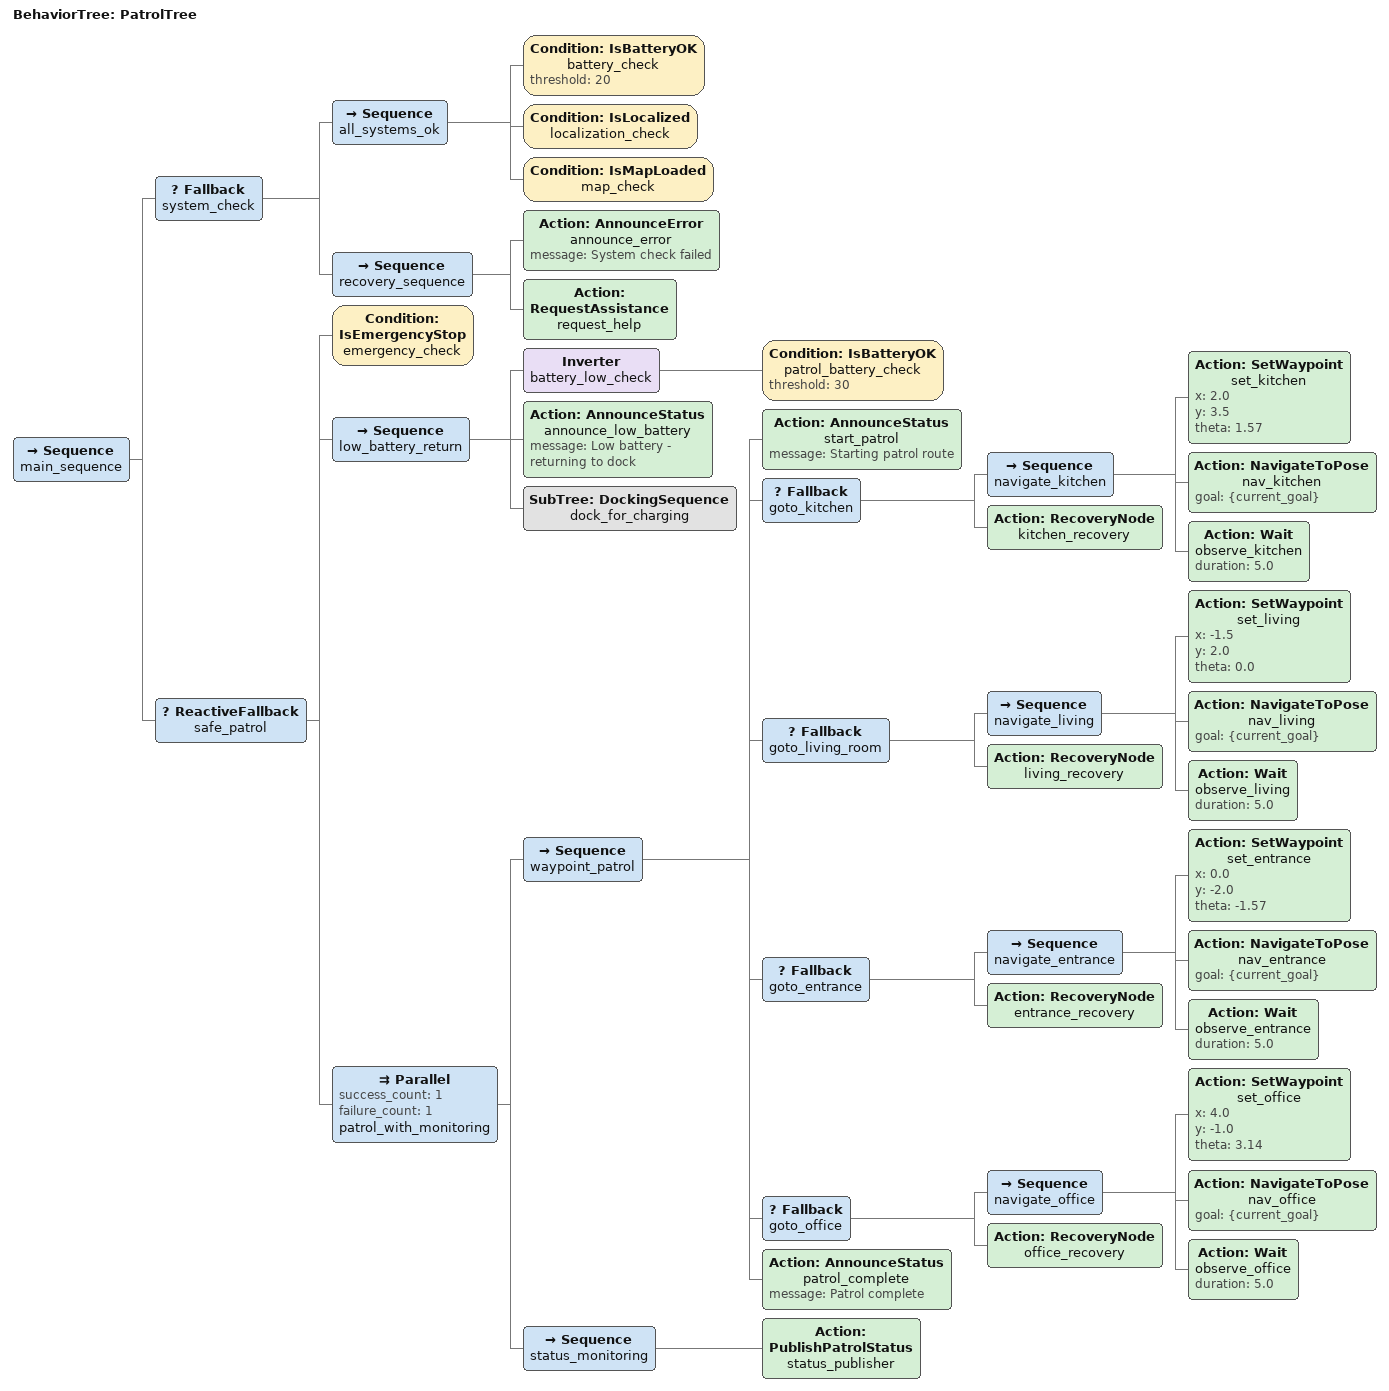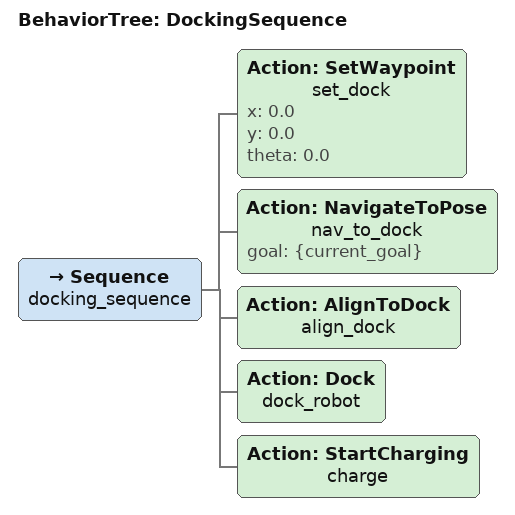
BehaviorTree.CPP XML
<?xml version="1.0"?>
<root BTCPP_format="4" main_tree_to_execute="PatrolTree">

  <!-- Main Patrol Behavior Tree -->
  <BehaviorTree ID="PatrolTree">
    <Sequence name="main_sequence">

      <!-- Pre-flight checks before patrol starts -->
      <Fallback name="system_check">
        <Sequence name="all_systems_ok">
          <Condition ID="IsBatteryOK" name="battery_check" threshold="20"/>
          <Condition ID="IsLocalized" name="localization_check"/>
          <Condition ID="IsMapLoaded" name="map_check"/>
        </Sequence>
        <!-- If checks fail, try to recover -->
        <Sequence name="recovery_sequence">
          <Action ID="AnnounceError" name="announce_error" message="System check failed"/>
          <Action ID="RequestAssistance" name="request_help"/>
        </Sequence>
      </Fallback>

      <!-- Main patrol loop with safety monitoring -->
      <ReactiveFallback name="safe_patrol">

        <!-- Priority 1: Emergency stop if critical -->
        <Condition ID="IsEmergencyStop" name="emergency_check"/>

        <!-- Priority 2: Return to dock if battery low -->
        <Sequence name="low_battery_return">
          <Inverter name="battery_low_check">
            <Condition ID="IsBatteryOK" name="patrol_battery_check" threshold="30"/>
          </Inverter>
          <Action ID="AnnounceStatus" name="announce_low_battery" message="Low battery - returning to dock"/>
          <SubTree ID="DockingSequence" name="dock_for_charging"/>
        </Sequence>

        <!-- Priority 3: Normal patrol operations -->
        <Parallel success_count="1" failure_count="1" name="patrol_with_monitoring">

          <!-- Patrol waypoint sequence -->
          <Sequence name="waypoint_patrol">
            <Action ID="AnnounceStatus" name="start_patrol" message="Starting patrol route"/>

            <!-- Waypoint 1: Kitchen -->
            <Fallback name="goto_kitchen">
              <Sequence name="navigate_kitchen">
                <Action ID="SetWaypoint" name="set_kitchen" x="2.0" y="3.5" theta="1.57"/>
                <Action ID="NavigateToPose" name="nav_kitchen" goal="{current_goal}"/>
                <Action ID="Wait" name="observe_kitchen" duration="5.0"/>
              </Sequence>
              <Action ID="RecoveryNode" name="kitchen_recovery"/>
            </Fallback>

            <!-- Waypoint 2: Living Room -->
            <Fallback name="goto_living_room">
              <Sequence name="navigate_living">
                <Action ID="SetWaypoint" name="set_living" x="-1.5" y="2.0" theta="0.0"/>
                <Action ID="NavigateToPose" name="nav_living" goal="{current_goal}"/>
                <Action ID="Wait" name="observe_living" duration="5.0"/>
              </Sequence>
              <Action ID="RecoveryNode" name="living_recovery"/>
            </Fallback>

            <!-- Waypoint 3: Entrance -->
            <Fallback name="goto_entrance">
              <Sequence name="navigate_entrance">
                <Action ID="SetWaypoint" name="set_entrance" x="0.0" y="-2.0" theta="-1.57"/>
                <Action ID="NavigateToPose" name="nav_entrance" goal="{current_goal}"/>
                <Action ID="Wait" name="observe_entrance" duration="5.0"/>
              </Sequence>
              <Action ID="RecoveryNode" name="entrance_recovery"/>
            </Fallback>

            <!-- Waypoint 4: Office -->
            <Fallback name="goto_office">
              <Sequence name="navigate_office">
                <Action ID="SetWaypoint" name="set_office" x="4.0" y="-1.0" theta="3.14"/>
                <Action ID="NavigateToPose" name="nav_office" goal="{current_goal}"/>
                <Action ID="Wait" name="observe_office" duration="5.0"/>
              </Sequence>
              <Action ID="RecoveryNode" name="office_recovery"/>
            </Fallback>

            <Action ID="AnnounceStatus" name="patrol_complete" message="Patrol complete"/>
          </Sequence>

          <!-- Concurrent status monitoring -->
          <Sequence name="status_monitoring">
            <Action ID="PublishPatrolStatus" name="status_publisher"/>
          </Sequence>

        </Parallel>

      </ReactiveFallback>

    </Sequence>
  </BehaviorTree>

  <!-- Docking Sub-Tree -->
  <BehaviorTree ID="DockingSequence">
    <Sequence name="docking_sequence">
      <Action ID="SetWaypoint" name="set_dock" x="0.0" y="0.0" theta="0.0"/>
      <Action ID="NavigateToPose" name="nav_to_dock" goal="{current_goal}"/>
      <Action ID="AlignToDock" name="align_dock"/>
      <Action ID="Dock" name="dock_robot"/>
      <Action ID="StartCharging" name="charge"/>
    </Sequence>
  </BehaviorTree>

  <!-- Node definitions (for documentation) -->

</root>
